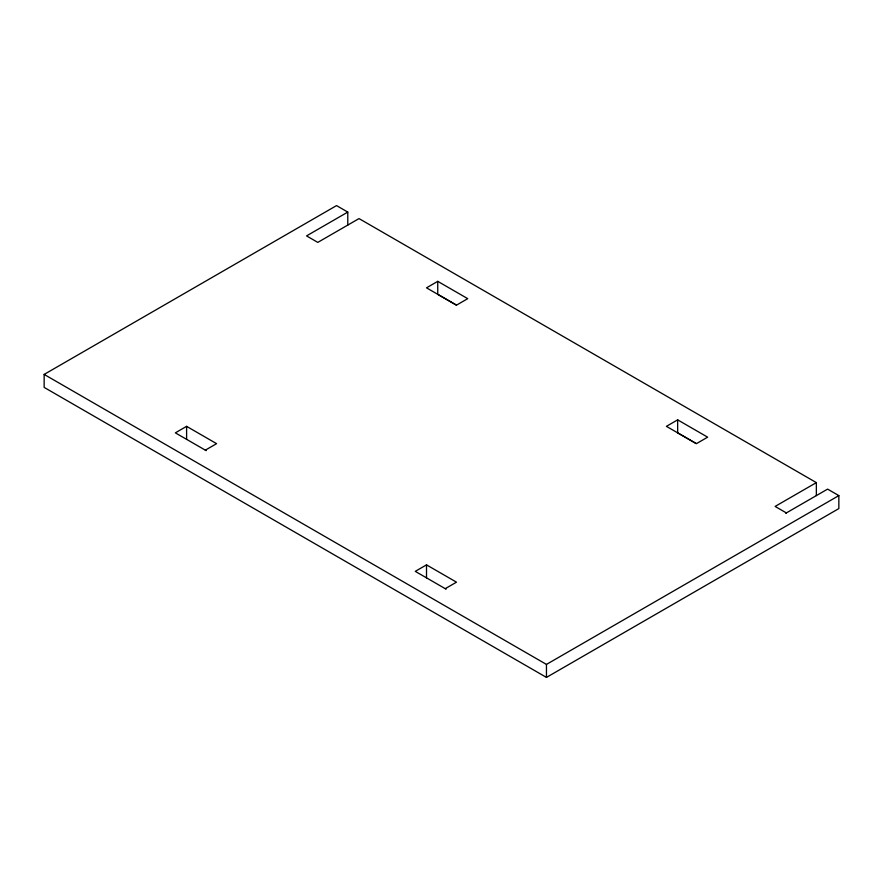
<?xml version="1.0" encoding="UTF-8"?>
<svg xmlns="http://www.w3.org/2000/svg" width="883" height="883" viewBox="0 0 883 883"><rect width="100%" height="100%" fill="white"/><g stroke="black" fill="none" stroke-linecap="round" stroke-linejoin="round"><path stroke-width="1.32" d="M785.727 513.288L827.603 489.116L838.85 495.606L838.85 508.586L546.456 677.404L44.15 387.394L44.15 374.414L336.544 205.596L347.781 212.097L347.781 225.077M347.781 212.097L306.556 235.893L317.792 242.395L359.028 218.587L816.356 482.615L816.356 495.606M205.342 450.153L216.589 443.663L186.6 426.346L175.353 432.847L206.203 450.661M437.747 281.346L426.511 287.836L456.489 305.154L467.736 298.664L437.747 281.346L437.747 294.337L456.202 304.988M445.253 588.663L456.489 582.173L426.511 564.866L415.264 571.356L446.114 589.171M677.658 419.855L666.411 426.346L696.4 443.663L707.647 437.173L677.658 419.855L677.658 432.847L696.113 443.498M816.356 482.615L775.119 506.423L786.367 512.924M44.15 374.414L546.456 664.413L838.85 495.606M546.456 664.413L546.456 677.404M426.511 564.866L426.511 577.846M186.6 426.346L186.6 439.337"/></g></svg>
